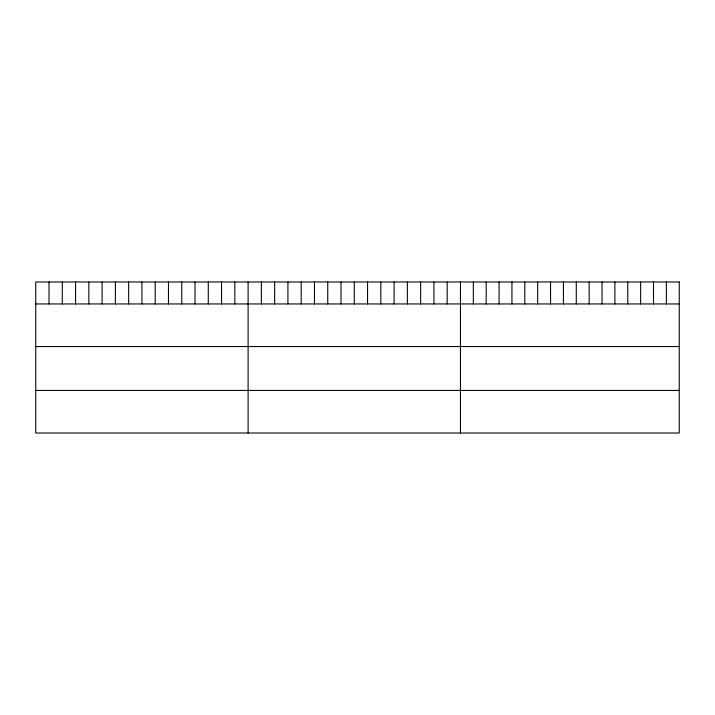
<?xml version="1.0" encoding="UTF-8"?>
<svg xmlns="http://www.w3.org/2000/svg" width="715" height="715" viewBox="0 0 715 715"><rect width="100%" height="100%" fill="white"/><g stroke="black" fill="none" stroke-linecap="round" stroke-linejoin="round"><path stroke-width="1.07" d="M35.75 303.947L679.25 303.947M35.75 346.543L679.25 346.543M35.75 390.426L679.25 390.426M666.38 281.987L666.38 303.947M653.51 281.987L653.51 303.947M640.64 281.987L640.64 303.947M627.77 281.987L627.77 303.947M614.9 281.987L614.9 303.947M602.03 281.987L602.03 303.947M589.16 281.987L589.16 303.947M576.29 281.987L576.29 303.947M563.42 281.987L563.42 303.947M550.55 281.987L550.55 303.947M537.68 281.987L537.68 303.947M524.81 281.987L524.81 303.947M511.94 281.987L511.94 303.947M499.07 281.987L499.07 303.947M486.2 281.987L486.2 303.947M473.33 281.987L473.33 303.947M460.46 281.987L460.46 433.013M447.188 281.987L447.188 303.947M433.916 281.987L433.916 303.947M420.643 281.987L420.643 303.947M407.371 281.987L407.371 303.947M394.099 281.987L394.099 303.947M380.827 281.987L380.827 303.947M367.555 281.987L367.555 303.947M354.282 281.987L354.282 303.947M341.01 281.987L341.01 303.947M327.738 281.987L327.738 303.947M314.466 281.987L314.466 303.947M301.194 281.987L301.194 303.947M287.922 281.987L287.922 303.947M274.649 281.987L274.649 303.947M261.377 281.987L261.377 303.947M248.105 281.987L248.105 433.013M234.833 281.987L234.833 303.947M221.561 281.987L221.561 303.947M208.288 281.987L208.288 303.947M195.016 281.987L195.016 303.947M181.744 281.987L181.744 303.947M168.472 281.987L168.472 303.947M155.2 281.987L155.2 303.947M141.928 281.987L141.928 303.947M128.655 281.987L128.655 303.947M115.383 281.987L115.383 303.947M102.111 281.987L102.111 303.947M88.839 281.987L88.839 303.947M75.567 281.987L75.567 303.947M62.294 281.987L62.294 303.947M49.022 281.987L49.022 303.947M679.25 281.987L35.75 281.987L35.75 433.013L679.25 433.013L679.25 281.987"/></g></svg>
